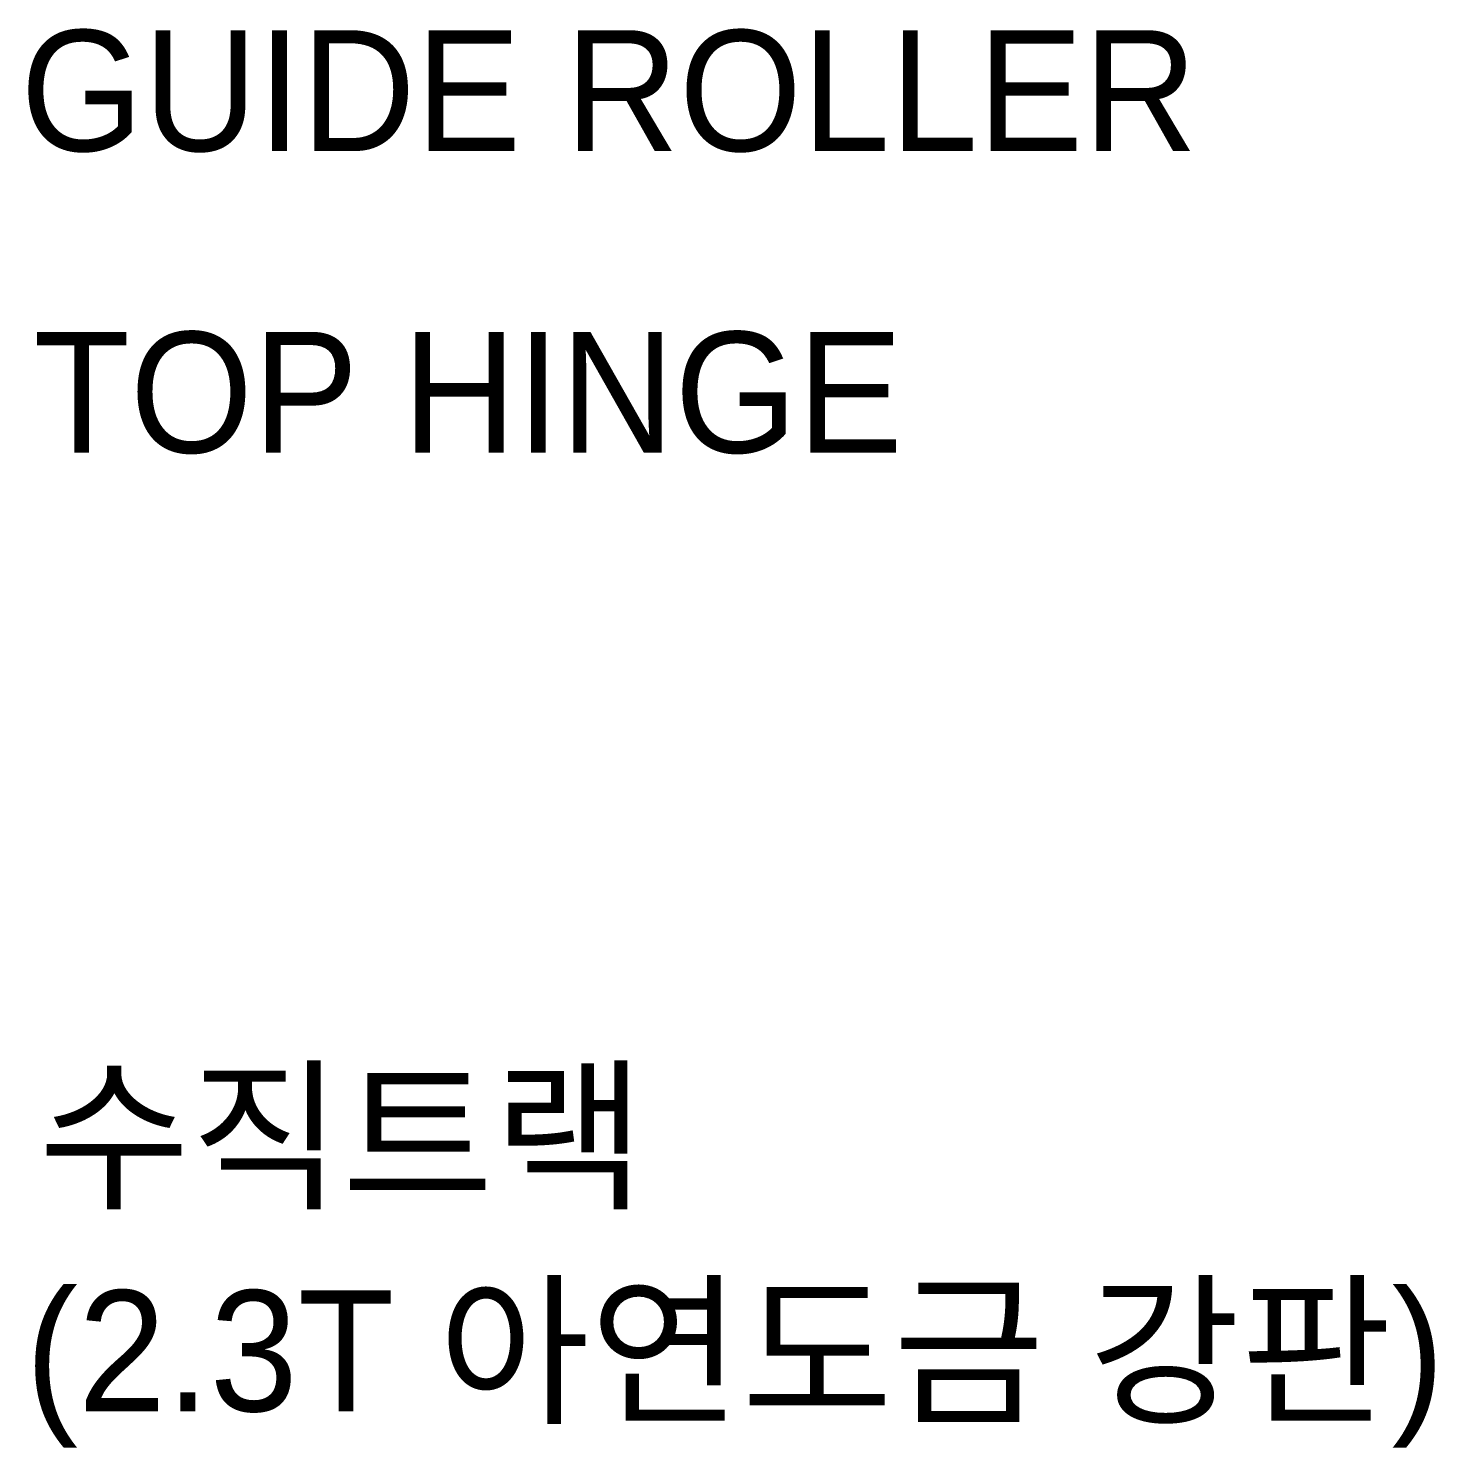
# Model space of a CAD drawing. Header units: millimetres. Extents: x 1448 to 104164, y -19509 to -89.
# Drawn here: x 43721.1 to 43860.7, y -995.1 to -854.2 of the extents above; entities that cross this region are included whole.
import ezdxf

# ---------------------------------------------------------------- set-up
doc = ezdxf.new("R2010")
doc.units = ezdxf.units.MM
doc.header["$LTSCALE"] = 60
doc.header["$MEASUREMENT"] = 0
doc.layers.add('A-text', color=3, linetype='CONTINUOUS')
doc.styles.add('0T-OUT', font='H2GTRE.TTF')

msp = doc.modelspace()

# ---------------------------------------------------------------- texts
at = {"layer": 'A-text', "ltscale": 0.1, "style": '0T-OUT'}
for s, p in [('GUIDE ROLLER', (43720.26800714448, -866.3469806766761, 18.96996953336376)), ('TOP HINGE', (43721.5617654474, -896.2989843131318, 18.96996953336376))]:
    msp.add_text(s, height=12, dxfattribs=at).set_placement(p)
at = {"layer": 'A-text', "style": '0T-OUT'}
for s, p in [('수직트랙', (43722.07159877583, -970.1531997035881, 40.2952753203685)), ('(2.3T 아연도금 강판)', (43720.75694909706, -991.4678493850906, 40.2952753203685))]:
    msp.add_text(s, height=12, dxfattribs=at).set_placement(p)

doc.saveas('drawing.dxf')
